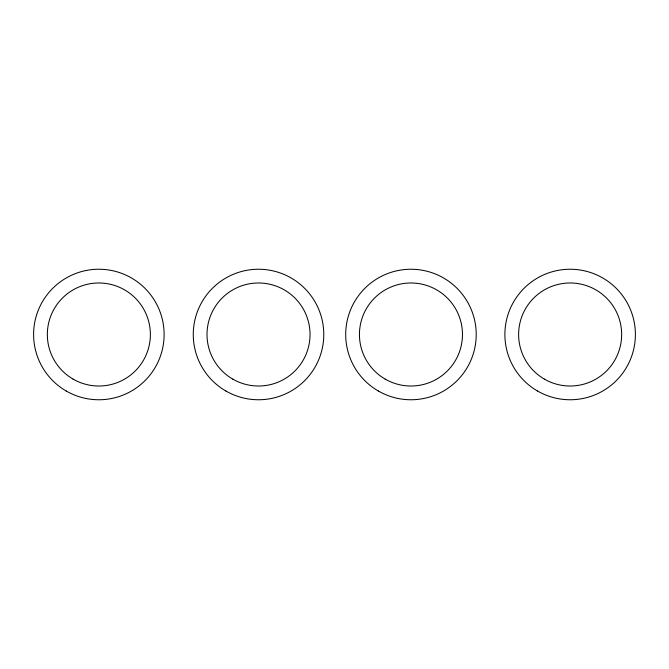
<?xml version="1.0" encoding="UTF-8"?>
<svg xmlns="http://www.w3.org/2000/svg" width="669" height="669" viewBox="0 0 669 669"><rect width="100%" height="100%" fill="white"/><g stroke="black" fill="none" stroke-linecap="round" stroke-linejoin="round"><path stroke-width="1" d="M544.382 379.114A51.513 51.513 0 0 0 621.652 334.5A51.513 51.513 0 0 0 544.382 289.886A51.513 51.513 0 0 0 544.382 379.114M537.516 391.014A65.253 65.253 0 0 0 635.391 334.5A65.253 65.253 0 0 0 537.516 277.986A65.253 65.253 0 0 0 537.516 391.014M385.202 379.114A51.513 51.513 0 0 0 462.471 334.5A51.513 51.513 0 0 0 385.202 289.886A51.513 51.513 0 0 0 385.202 379.114M378.336 391.014A65.253 65.253 0 0 0 476.211 334.5A65.253 65.253 0 0 0 378.336 277.986A65.253 65.253 0 0 0 378.336 391.014M225.896 391.014A65.253 65.253 0 0 0 323.779 334.5A65.253 65.253 0 0 0 225.896 277.986A65.253 65.253 0 0 0 225.896 391.014M232.77 379.114A51.513 51.513 0 0 0 310.04 334.5A51.513 51.513 0 0 0 232.77 289.886A51.513 51.513 0 0 0 232.77 379.114M66.231 391.014A65.253 65.253 0 0 0 164.114 334.5A65.253 65.253 0 0 0 66.231 277.986A65.253 65.253 0 0 0 66.231 391.014M73.105 379.114A51.513 51.513 0 0 0 150.374 334.5A51.513 51.513 0 0 0 73.105 289.886A51.513 51.513 0 0 0 73.105 379.114"/></g></svg>
